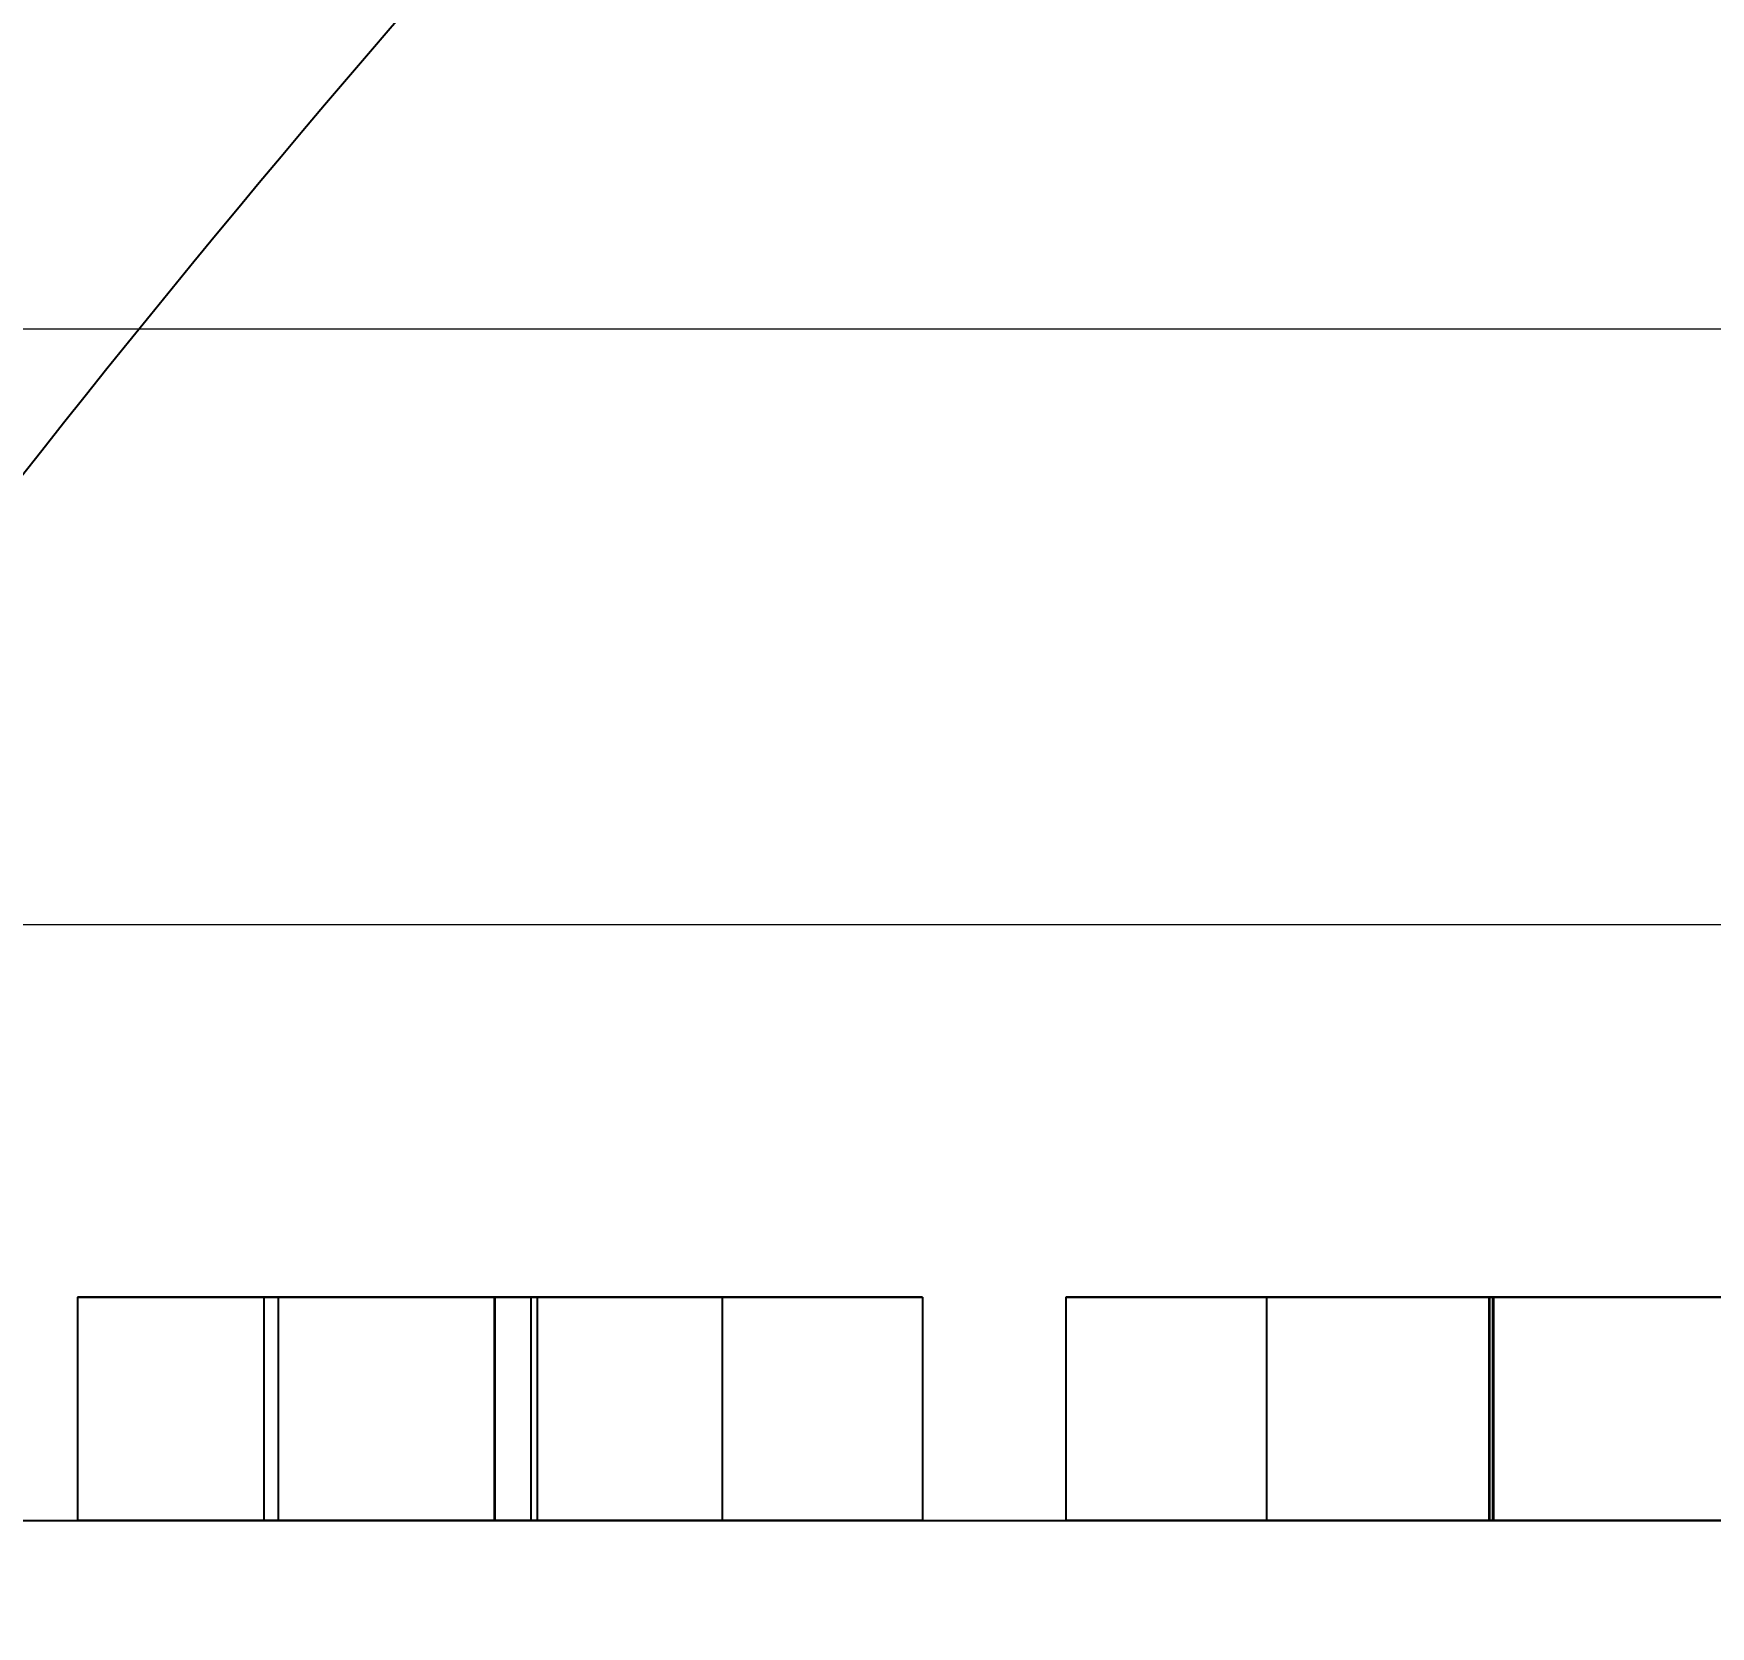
# Paper-space layout 'Sheet2' of a CAD drawing. Header units: inches. Extents: x 0 to 16.3, y 0 to 11.5.
# Drawn here: x 4.3121 to 4.4998, y 1.9587 to 2.137 of the extents above; entities that cross this region are included whole.
import ezdxf

# ---------------------------------------------------------------- set-up
doc = ezdxf.new("R2010")
doc.units = ezdxf.units.IN
doc.header["$MEASUREMENT"] = 0
doc.styles.add('SLDTEXTSTYLE0', font='TXT', dxfattribs={"width": 0.75})
doc.dimstyles.new('SLDDIMSTYLE5', dxfattribs={"dimtxt": 0.137795, "dimasz": 0.13, "dimexe": 0, "dimexo": 0.0625, "dimgap": 0.034449, "dimtad": 1, "dimlfac": 2, "dimrnd": 1e-09, "dimdsep": 46, "dimtxsty": 'SLDTEXTSTYLE0', "dimsah": 1, "dimcen": 0.09, "dimadec": 0, "dimazin": 2, "dimtfac": 1, "dimtmove": 0, "dimatfit": 0, "dimfxl": 1, "dimfrac": 2, "dimtolj": 1, "dimtzin": 12, "dimarcsym": 0})
doc.dimstyles.new('SLDDIMSTYLE6', dxfattribs={"dimtxt": 0.137795, "dimasz": 0.13, "dimexe": 0, "dimexo": 0.0625, "dimgap": 0.034449, "dimtad": 1, "dimlfac": 2, "dimrnd": 1e-09, "dimzin": 0, "dimdsep": 46, "dimtxsty": 'SLDTEXTSTYLE0', "dimsah": 1, "dimcen": 0.09, "dimadec": 0, "dimazin": 0, "dimtfac": 1, "dimtmove": 0, "dimatfit": 0, "dimfxl": 1, "dimfrac": 2, "dimtolj": 1, "dimtzin": 12, "dimarcsym": 0})

# ---------------------------------------------------------------- blocks, each defined once
blk = doc.blocks.new('_D_7')
at = {"color": 7, "linetype": 'Continuous', "lineweight": 0}
for p, q in [((2.73472, 2.10393), (2.73472, 2.49663)), ((4.71712, 2.10393), (2.69535, 2.10393)), ((2.73472, 2.10393), (2.73472, 2.03727)), ((4.71712, 2.03727), (2.69535, 2.03727)), ((2.73472, 2.03727), (2.73472, 1.78727))]:
    blk.add_line(p, q, dxfattribs=at)
at = {"color": 7, "linetype": 'Continuous', "lineweight": 18}
for points in [[(2.73472, 2.10393), (2.75472, 2.23393), (2.71472, 2.23393)], [(2.73472, 2.03727), (2.71472, 1.90727), (2.75472, 1.90727)]]:
    blk.add_solid(points, dxfattribs=at)
at = {"color": 7, "linetype": 'Continuous', "lineweight": 18, "insert": (2.55709, 2.14027), "char_height": 0.137795, "attachment_point": 1, "rotation": 90, "style": 'SLDTEXTSTYLE0'}
blk.add_mtext('0.13', dxfattribs=at)
blk = doc.blocks.new('_D_8')
at = {"color": 7, "linetype": 'Continuous', "lineweight": 0}
for p, q in [((2.97149, 2.03727), (2.97149, 2.28727)), ((4.74212, 2.03727), (2.93212, 2.03727)), ((2.97149, 2.03727), (2.97149, 1.9706)), ((4.74212, 1.9706), (2.93212, 1.9706)), ((2.97149, 1.9706), (2.97149, 1.48546))]:
    blk.add_line(p, q, dxfattribs=at)
at = {"color": 7, "linetype": 'Continuous', "lineweight": 18}
for points in [[(2.97149, 2.03727), (2.99149, 2.16727), (2.95149, 2.16727)], [(2.97149, 1.9706), (2.95149, 1.8406), (2.99149, 1.8406)]]:
    blk.add_solid(points, dxfattribs=at)
at = {"color": 7, "linetype": 'Continuous', "lineweight": 18, "insert": (2.79386, 1.48546), "char_height": 0.137795, "attachment_point": 1, "rotation": 90, "style": 'SLDTEXTSTYLE0'}
blk.add_mtext('0.13', dxfattribs=at)
blk = doc.blocks.new('_D_10')
at = {"color": 7, "linetype": 'Continuous', "lineweight": 0}
for p, q in [((4.78149, 1.93123), (4.78149, 1.58863)), ((4.88149, 1.93123), (4.88149, 1.58863)), ((4.78149, 1.628), (4.40982, 1.628)), ((4.78149, 1.628), (4.88149, 1.628)), ((4.88149, 1.628), (5.13149, 1.628))]:
    blk.add_line(p, q, dxfattribs=at)
at = {"color": 7, "linetype": 'Continuous', "lineweight": 18}
for points in [[(4.78149, 1.628), (4.65149, 1.648), (4.65149, 1.608)], [(4.88149, 1.628), (5.01149, 1.608), (5.01149, 1.648)]]:
    blk.add_solid(points, dxfattribs=at)
at = {"color": 7, "linetype": 'Continuous', "lineweight": 18, "insert": (4.40982, 1.80562), "char_height": 0.137795, "attachment_point": 1, "style": 'SLDTEXTSTYLE0'}
blk.add_mtext('0.20', dxfattribs=at)

psp = doc.layouts.new('Sheet2')

# ---------------------------------------------------------------- linework, layer by layer
at = {"color": 7, "linetype": 'Continuous', "lineweight": 25}
for p, q in [((4.317062, 1.995601), (4.339498, 1.995601)), ((4.317062, 1.995601), (4.317062, 1.970601)), ((4.317062, 1.995601), (4.317062, 1.970601)), ((4.339498, 1.995601), (4.317062, 1.995601)), ((4.337896, 1.995601), (4.337896, 1.970601)), ((4.339498, 1.995601), (4.339498, 1.970601)), ((4.339498, 1.995601), (4.339498, 1.970601)), ((4.339498, 1.995601), (4.339498, 1.970601)), ((4.339498, 1.995601), (4.339498, 1.970601)), ((4.363662, 1.995601), (4.363662, 1.970601)), ((4.363762, 1.995601), (4.363762, 1.970601)), ((4.367793, 1.995601), (4.367793, 1.970601)), ((4.36847, 1.995601), (4.36847, 1.970601)), ((4.389178, 1.995601), (4.389178, 1.970601)), ((4.411614, 1.995601), (4.411614, 1.970601)), ((4.427639, 1.995601), (4.427639, 1.970601)), ((4.450075, 1.995601), (4.450075, 1.970601)), ((4.474965, 1.995601), (4.474965, 1.970601)), ((4.47504, 1.995601), (4.47504, 1.970601)), ((4.475366, 1.995601), (4.475366, 1.970601)), ((4.475466, 1.995601), (4.475466, 1.970601)), ((3.216506, 1.970601), (6.446465, 1.970601)), ((4.226615, 1.970601), (4.781485, 1.970601)), ((4.317062, 1.970601), (4.339498, 1.970601)), ((4.339498, 1.970601), (4.317062, 1.970601))]:
    psp.add_line(p, q, dxfattribs=at)
psp.add_ellipse((4.831485, -3.617959), major_axis=(0, 6.027262), ratio=0.2679492, start_param=0.2823754, end_param=0.3838927, dxfattribs=at)
for points, knots in [([(4.363662, 1.995601), (4.362751, 1.995601), (4.360966, 1.995601), (4.358347, 1.995601), (4.355851, 1.995601), (4.353489, 1.995601), (4.351224, 1.995601), (4.349077, 1.995601), (4.347071, 1.995601), (4.345196, 1.995601), (4.343478, 1.995601), (4.341993, 1.995601), (4.340699, 1.995601), (4.339682, 1.995601), (4.338874, 1.995601), (4.338294, 1.995601), (4.337978, 1.995601), (4.337924, 1.995601), (4.337896, 1.995601)], [0, 0, 0, 0, 0.0656255, 0.1286617, 0.1897897, 0.2497074, 0.3091889, 0.3684998, 0.4286435, 0.489937, 0.552121, 0.612878, 0.6740504, 0.7357292, 0.7983046, 0.8629528, 0.9301686, 1, 1, 1, 1]), ([(4.337896, 1.995601), (4.337923, 1.995601), (4.337977, 1.995601), (4.338295, 1.995601), (4.338879, 1.995601), (4.33967, 1.995601), (4.340706, 1.995601), (4.342001, 1.995601), (4.34347, 1.995601), (4.345207, 1.995601), (4.347072, 1.995601), (4.349107, 1.995601), (4.351249, 1.995601), (4.353511, 1.995601), (4.355913, 1.995601), (4.358413, 1.995601), (4.36105, 1.995601), (4.362843, 1.995601), (4.363762, 1.995601)], [0, 0, 0, 0, 0.0691632, 0.1350958, 0.1990629, 0.2615484, 0.3220443, 0.3826464, 0.4433848, 0.5051547, 0.5665159, 0.6272543, 0.6870263, 0.7469701, 0.8075389, 0.8697326, 0.9332588, 1, 1, 1, 1]), ([(4.339498, 1.995601), (4.34061, 1.995601), (4.342767, 1.995601), (4.346167, 1.995601), (4.349577, 1.995601), (4.353013, 1.995601), (4.356528, 1.995601), (4.360147, 1.995601), (4.363923, 1.995601), (4.36649, 1.995601), (4.367793, 1.995601)], [0, 0, 0, 0, 0.1411496, 0.2739435, 0.3999872, 0.519719, 0.6361762, 0.7543711, 0.8752566, 1, 1, 1, 1]), ([(4.36847, 1.995601), (4.367107, 1.995601), (4.36441, 1.995601), (4.360447, 1.995601), (4.356603, 1.995601), (4.352899, 1.995601), (4.349306, 1.995601), (4.345884, 1.995601), (4.34256, 1.995601), (4.340531, 1.995601), (4.339498, 1.995601)], [0, 0, 0, 0, 0.1271265, 0.2515375, 0.3734341, 0.4956665, 0.6176802, 0.7420912, 0.8686409, 1, 1, 1, 1]), ([(4.389178, 1.995601), (4.38915, 1.995601), (4.389094, 1.995601), (4.388778, 1.995601), (4.388203, 1.995601), (4.387363, 1.995601), (4.386338, 1.995601), (4.38509, 1.995601), (4.383557, 1.995601), (4.381856, 1.995601), (4.379953, 1.995601), (4.377952, 1.995601), (4.375826, 1.995601), (4.373597, 1.995601), (4.371273, 1.995601), (4.368825, 1.995601), (4.366277, 1.995601), (4.36454, 1.995601), (4.363662, 1.995601)], [0, 0, 0, 0, 0.068696, 0.1353647, 0.1994609, 0.2622636, 0.3239911, 0.3854611, 0.4471707, 0.5104182, 0.5731709, 0.6342708, 0.6939536, 0.753723, 0.8130836, 0.8736285, 0.9361575, 1, 1, 1, 1]), ([(4.363762, 1.995601), (4.364656, 1.995601), (4.366408, 1.995601), (4.368985, 1.995601), (4.371448, 1.995601), (4.373779, 1.995601), (4.376013, 1.995601), (4.378116, 1.995601), (4.380105, 1.995601), (4.38197, 1.995601), (4.383669, 1.995601), (4.385134, 1.995601), (4.386379, 1.995601), (4.387433, 1.995601), (4.388186, 1.995601), (4.388783, 1.995601), (4.389093, 1.995601), (4.389149, 1.995601), (4.389178, 1.995601)], [0, 0, 0, 0, 0.065523, 0.1284208, 0.1899959, 0.250359, 0.309744, 0.3698555, 0.430537, 0.4928761, 0.5552572, 0.6161971, 0.6775775, 0.7386308, 0.8009219, 0.8648815, 0.9314217, 1, 1, 1, 1]), ([(4.367793, 1.995601), (4.369257, 1.995601), (4.372148, 1.995601), (4.376392, 1.995601), (4.380489, 1.995601), (4.384437, 1.995601), (4.388228, 1.995601), (4.391892, 1.995601), (4.395366, 1.995601), (4.398678, 1.995601), (4.401711, 1.995601), (4.404362, 1.995601), (4.406597, 1.995601), (4.408428, 1.995601), (4.409868, 1.995601), (4.410895, 1.995601), (4.411501, 1.995601), (4.411576, 1.995601), (4.411614, 1.995601)], [0, 0, 0, 0, 0.0612798, 0.1210923, 0.1796342, 0.2383035, 0.2974371, 0.3575068, 0.4195132, 0.4836, 0.548295, 0.6114869, 0.6743126, 0.7371072, 0.8001595, 0.8647371, 0.9313812, 1, 1, 1, 1]), ([(4.411614, 1.995601), (4.411574, 1.995601), (4.411495, 1.995601), (4.410923, 1.995601), (4.409915, 1.995601), (4.408541, 1.995601), (4.406773, 1.995601), (4.404621, 1.995601), (4.402053, 1.995601), (4.399095, 1.995601), (4.395901, 1.995601), (4.392483, 1.995601), (4.388897, 1.995601), (4.385136, 1.995601), (4.381203, 1.995601), (4.377113, 1.995601), (4.372847, 1.995601), (4.369941, 1.995601), (4.36847, 1.995601)], [0, 0, 0, 0, 0.0710176, 0.139309, 0.2054736, 0.2695984, 0.3322532, 0.39483, 0.4573755, 0.5205818, 0.583374, 0.6440824, 0.7030395, 0.761664, 0.8198439, 0.8783464, 0.9384123, 1, 1, 1, 1]), ([(4.427639, 1.995601), (4.427658, 1.995601), (4.427697, 1.995601), (4.428005, 1.995601), (4.428514, 1.995601), (4.429174, 1.995601), (4.430092, 1.995601), (4.431164, 1.995601), (4.43248, 1.995601), (4.433935, 1.995601), (4.4356, 1.995601), (4.437385, 1.995601), (4.439363, 1.995601), (4.441426, 1.995601), (4.443671, 1.995601), (4.446062, 1.995601), (4.448579, 1.995601), (4.45124, 1.995601), (4.454011, 1.995601), (4.456844, 1.995601), (4.459757, 1.995601), (4.462744, 1.995601), (4.465806, 1.995601), (4.468936, 1.995601), (4.472129, 1.995601), (4.47428, 1.995601), (4.475366, 1.995601)], [0, 0, 0, 0, 0.04216776, 0.08383907, 0.12519233, 0.16633537, 0.20760196, 0.24867014, 0.2905824, 0.33292625, 0.37497843, 0.41674092, 0.45785676, 0.49880899, 0.53951596, 0.58042036, 0.62191003, 0.66350205, 0.70539429, 0.74686373, 0.78824539, 0.82973641, 0.87153238, 0.91382467, 0.95649491, 1, 1, 1, 1]), ([(4.475466, 1.995601), (4.474405, 1.995601), (4.472304, 1.995601), (4.469176, 1.995601), (4.466102, 1.995601), (4.463064, 1.995601), (4.460093, 1.995601), (4.457171, 1.995601), (4.454272, 1.995601), (4.451469, 1.995601), (4.448741, 1.995601), (4.446154, 1.995601), (4.443731, 1.995601), (4.441426, 1.995601), (4.439347, 1.995601), (4.43736, 1.995601), (4.435574, 1.995601), (4.43392, 1.995601), (4.432447, 1.995601), (4.431169, 1.995601), (4.430059, 1.995601), (4.42919, 1.995601), (4.42847, 1.995601), (4.428016, 1.995601), (4.427694, 1.995601), (4.427657, 1.995601), (4.427639, 1.995601)], [0, 0, 0, 0, 0.0425985, 0.0843643, 0.1261423, 0.1677058, 0.209066, 0.2509729, 0.2931485, 0.3360415, 0.3787612, 0.4208927, 0.4626222, 0.5039144, 0.5451876, 0.5861381, 0.6277219, 0.6695845, 0.7114324, 0.7526905, 0.7939705, 0.8345917, 0.8755766, 0.9166395, 0.9580717, 1, 1, 1, 1]), ([(4.47504, 1.995601), (4.474162, 1.995601), (4.472442, 1.995601), (4.469918, 1.995601), (4.46751, 1.995601), (4.465206, 1.995601), (4.463025, 1.995601), (4.460959, 1.995601), (4.458989, 1.995601), (4.457182, 1.995601), (4.455508, 1.995601), (4.454041, 1.995601), (4.452815, 1.995601), (4.451809, 1.995601), (4.451028, 1.995601), (4.450489, 1.995601), (4.450116, 1.995601), (4.450089, 1.995601), (4.450075, 1.995601)], [0, 0, 0, 0, 0.064469, 0.1263967, 0.1869392, 0.2460992, 0.3053481, 0.3645717, 0.4249244, 0.4869522, 0.5495505, 0.6111493, 0.6729219, 0.7350103, 0.7980486, 0.8626429, 0.9300413, 1, 1, 1, 1]), ([(4.450075, 1.995601), (4.450092, 1.995601), (4.450124, 1.995601), (4.450457, 1.995601), (4.451, 1.995601), (4.451789, 1.995601), (4.452763, 1.995601), (4.453966, 1.995601), (4.45541, 1.995601), (4.457047, 1.995601), (4.458857, 1.995601), (4.460778, 1.995601), (4.462852, 1.995601), (4.465042, 1.995601), (4.467353, 1.995601), (4.469781, 1.995601), (4.472336, 1.995601), (4.474079, 1.995601), (4.474965, 1.995601)], [0, 0, 0, 0, 0.0702434, 0.1378403, 0.2026975, 0.2654055, 0.3269384, 0.3881253, 0.4491166, 0.5111008, 0.5720859, 0.6321973, 0.691339, 0.7505639, 0.8105458, 0.8713348, 0.9346536, 1, 1, 1, 1]), ([(4.474965, 1.995601), (4.475834, 1.995601), (4.477544, 1.995601), (4.480061, 1.995601), (4.482441, 1.995601), (4.484733, 1.995601), (4.486895, 1.995601), (4.488986, 1.995601), (4.490899, 1.995601), (4.492724, 1.995601), (4.494382, 1.995601), (4.495794, 1.995601), (4.497056, 1.995601), (4.498012, 1.995601), (4.498804, 1.995601), (4.49934, 1.995601), (4.499713, 1.995601), (4.499741, 1.995601), (4.499755, 1.995601)], [0, 0, 0, 0, 0.0644156, 0.1268029, 0.1874227, 0.2465175, 0.3062853, 0.3657031, 0.4264774, 0.4886218, 0.5508955, 0.6126785, 0.673914, 0.7357342, 0.798735, 0.8632901, 0.9306652, 1, 1, 1, 1]), ([(4.499755, 1.995601), (4.499738, 1.995601), (4.499706, 1.995601), (4.499374, 1.995601), (4.498825, 1.995601), (4.498046, 1.995601), (4.497067, 1.995601), (4.495865, 1.995601), (4.494428, 1.995601), (4.492799, 1.995601), (4.491015, 1.995601), (4.48906, 1.995601), (4.487017, 1.995601), (4.484837, 1.995601), (4.482553, 1.995601), (4.480157, 1.995601), (4.477636, 1.995601), (4.475917, 1.995601), (4.47504, 1.995601)], [0, 0, 0, 0, 0.0713582, 0.1394558, 0.204809, 0.2685875, 0.330587, 0.3922135, 0.4536095, 0.5150917, 0.5764016, 0.6360395, 0.6954074, 0.7539806, 0.8132848, 0.8733773, 0.9353738, 1, 1, 1, 1]), ([(4.475366, 1.995601), (4.476953, 1.995601), (4.480083, 1.995601), (4.484692, 1.995601), (4.48912, 1.995601), (4.493373, 1.995601), (4.497459, 1.995601), (4.50134, 1.995601), (4.505055, 1.995601), (4.50854, 1.995601), (4.511734, 1.995601), (4.514523, 1.995601), (4.516892, 1.995601), (4.518837, 1.995601), (4.520339, 1.995601), (4.521423, 1.995601), (4.522053, 1.995601), (4.522144, 1.995601), (4.522191, 1.995601)], [0, 0, 0, 0, 0.0643749, 0.126884, 0.1882007, 0.2488941, 0.3095988, 0.3711253, 0.4334655, 0.4981431, 0.5625928, 0.6254745, 0.6871145, 0.748125, 0.8094567, 0.8714311, 0.9346109, 1, 1, 1, 1]), ([(4.506691, 1.995601), (4.505558, 1.995601), (4.503322, 1.995601), (4.49969, 1.995601), (4.495971, 1.995601), (4.492121, 1.995601), (4.488129, 1.995601), (4.484016, 1.995601), (4.479781, 1.995601), (4.476912, 1.995601), (4.475466, 1.995601)], [0, 0, 0, 0, 0.1310144, 0.2584644, 0.3825798, 0.5049906, 0.6272275, 0.7492967, 0.8736904, 1, 1, 1, 1]), ([(4.363662, 1.970601), (4.362751, 1.970601), (4.360966, 1.970601), (4.358347, 1.970601), (4.355851, 1.970601), (4.353489, 1.970601), (4.351224, 1.970601), (4.349077, 1.970601), (4.347071, 1.970601), (4.345196, 1.970601), (4.343478, 1.970601), (4.341993, 1.970601), (4.340699, 1.970601), (4.339682, 1.970601), (4.338874, 1.970601), (4.338294, 1.970601), (4.337978, 1.970601), (4.337924, 1.970601), (4.337896, 1.970601)], [0, 0, 0, 0, 0.0656255, 0.1286617, 0.1897897, 0.2497074, 0.3091889, 0.3684998, 0.4286435, 0.489937, 0.552121, 0.612878, 0.6740504, 0.7357292, 0.7983046, 0.8629528, 0.9301686, 1, 1, 1, 1]), ([(4.337896, 1.970601), (4.337923, 1.970601), (4.337977, 1.970601), (4.338295, 1.970601), (4.338879, 1.970601), (4.33967, 1.970601), (4.340706, 1.970601), (4.342001, 1.970601), (4.34347, 1.970601), (4.345207, 1.970601), (4.347072, 1.970601), (4.349107, 1.970601), (4.351249, 1.970601), (4.353511, 1.970601), (4.355913, 1.970601), (4.358413, 1.970601), (4.36105, 1.970601), (4.362843, 1.970601), (4.363762, 1.970601)], [0, 0, 0, 0, 0.0691632, 0.1350958, 0.1990629, 0.2615484, 0.3220443, 0.3826464, 0.4433848, 0.5051547, 0.5665159, 0.6272543, 0.6870263, 0.7469701, 0.8075389, 0.8697326, 0.9332588, 1, 1, 1, 1]), ([(4.339498, 1.970601), (4.34061, 1.970601), (4.342767, 1.970601), (4.346167, 1.970601), (4.349577, 1.970601), (4.353013, 1.970601), (4.356528, 1.970601), (4.360147, 1.970601), (4.363923, 1.970601), (4.36649, 1.970601), (4.367793, 1.970601)], [0, 0, 0, 0, 0.1411496, 0.2739435, 0.3999872, 0.519719, 0.6361762, 0.7543711, 0.8752566, 1, 1, 1, 1]), ([(4.36847, 1.970601), (4.367107, 1.970601), (4.36441, 1.970601), (4.360447, 1.970601), (4.356603, 1.970601), (4.352899, 1.970601), (4.349306, 1.970601), (4.345884, 1.970601), (4.34256, 1.970601), (4.340531, 1.970601), (4.339498, 1.970601)], [0, 0, 0, 0, 0.1271265, 0.2515375, 0.3734341, 0.4956665, 0.6176802, 0.7420912, 0.8686409, 1, 1, 1, 1]), ([(4.389178, 1.970601), (4.38915, 1.970601), (4.389094, 1.970601), (4.388778, 1.970601), (4.388203, 1.970601), (4.387363, 1.970601), (4.386338, 1.970601), (4.38509, 1.970601), (4.383557, 1.970601), (4.381856, 1.970601), (4.379953, 1.970601), (4.377952, 1.970601), (4.375826, 1.970601), (4.373597, 1.970601), (4.371273, 1.970601), (4.368825, 1.970601), (4.366277, 1.970601), (4.36454, 1.970601), (4.363662, 1.970601)], [0, 0, 0, 0, 0.068696, 0.1353647, 0.1994609, 0.2622636, 0.3239911, 0.3854611, 0.4471707, 0.5104182, 0.5731709, 0.6342708, 0.6939536, 0.753723, 0.8130836, 0.8736285, 0.9361575, 1, 1, 1, 1]), ([(4.363762, 1.970601), (4.364656, 1.970601), (4.366408, 1.970601), (4.368985, 1.970601), (4.371448, 1.970601), (4.373779, 1.970601), (4.376013, 1.970601), (4.378116, 1.970601), (4.380105, 1.970601), (4.38197, 1.970601), (4.383669, 1.970601), (4.385134, 1.970601), (4.386379, 1.970601), (4.387433, 1.970601), (4.388186, 1.970601), (4.388783, 1.970601), (4.389093, 1.970601), (4.389149, 1.970601), (4.389178, 1.970601)], [0, 0, 0, 0, 0.065523, 0.1284208, 0.1899959, 0.250359, 0.309744, 0.3698555, 0.430537, 0.4928761, 0.5552572, 0.6161971, 0.6775775, 0.7386308, 0.8009219, 0.8648815, 0.9314217, 1, 1, 1, 1]), ([(4.367793, 1.970601), (4.369257, 1.970601), (4.372148, 1.970601), (4.376392, 1.970601), (4.380489, 1.970601), (4.384437, 1.970601), (4.388228, 1.970601), (4.391892, 1.970601), (4.395366, 1.970601), (4.398678, 1.970601), (4.401711, 1.970601), (4.404362, 1.970601), (4.406597, 1.970601), (4.408428, 1.970601), (4.409868, 1.970601), (4.410895, 1.970601), (4.411501, 1.970601), (4.411576, 1.970601), (4.411614, 1.970601)], [0, 0, 0, 0, 0.0612798, 0.1210923, 0.1796342, 0.2383035, 0.2974371, 0.3575068, 0.4195132, 0.4836, 0.548295, 0.6114869, 0.6743126, 0.7371072, 0.8001595, 0.8647371, 0.9313812, 1, 1, 1, 1]), ([(4.411614, 1.970601), (4.411574, 1.970601), (4.411495, 1.970601), (4.410923, 1.970601), (4.409915, 1.970601), (4.408541, 1.970601), (4.406773, 1.970601), (4.404621, 1.970601), (4.402053, 1.970601), (4.399095, 1.970601), (4.395901, 1.970601), (4.392483, 1.970601), (4.388897, 1.970601), (4.385136, 1.970601), (4.381203, 1.970601), (4.377113, 1.970601), (4.372847, 1.970601), (4.369941, 1.970601), (4.36847, 1.970601)], [0, 0, 0, 0, 0.0710176, 0.139309, 0.2054736, 0.2695984, 0.3322532, 0.39483, 0.4573755, 0.5205818, 0.583374, 0.6440824, 0.7030395, 0.761664, 0.8198439, 0.8783464, 0.9384123, 1, 1, 1, 1]), ([(4.427639, 1.970601), (4.427658, 1.970601), (4.427697, 1.970601), (4.428005, 1.970601), (4.428514, 1.970601), (4.429174, 1.970601), (4.430092, 1.970601), (4.431164, 1.970601), (4.43248, 1.970601), (4.433935, 1.970601), (4.4356, 1.970601), (4.437385, 1.970601), (4.439363, 1.970601), (4.441426, 1.970601), (4.443671, 1.970601), (4.446062, 1.970601), (4.448579, 1.970601), (4.45124, 1.970601), (4.454011, 1.970601), (4.456844, 1.970601), (4.459757, 1.970601), (4.462744, 1.970601), (4.465806, 1.970601), (4.468936, 1.970601), (4.472129, 1.970601), (4.47428, 1.970601), (4.475366, 1.970601)], [0, 0, 0, 0, 0.04216776, 0.08383907, 0.12519233, 0.16633537, 0.20760196, 0.24867014, 0.2905824, 0.33292625, 0.37497843, 0.41674092, 0.45785676, 0.49880899, 0.53951596, 0.58042036, 0.62191003, 0.66350205, 0.70539429, 0.74686373, 0.78824539, 0.82973641, 0.87153238, 0.91382467, 0.95649491, 1, 1, 1, 1]), ([(4.475466, 1.970601), (4.474405, 1.970601), (4.472304, 1.970601), (4.469176, 1.970601), (4.466102, 1.970601), (4.463064, 1.970601), (4.460093, 1.970601), (4.457171, 1.970601), (4.454272, 1.970601), (4.451469, 1.970601), (4.448741, 1.970601), (4.446154, 1.970601), (4.443731, 1.970601), (4.441426, 1.970601), (4.439347, 1.970601), (4.43736, 1.970601), (4.435574, 1.970601), (4.43392, 1.970601), (4.432447, 1.970601), (4.431169, 1.970601), (4.430059, 1.970601), (4.42919, 1.970601), (4.42847, 1.970601), (4.428016, 1.970601), (4.427694, 1.970601), (4.427657, 1.970601), (4.427639, 1.970601)], [0, 0, 0, 0, 0.0425985, 0.0843643, 0.1261423, 0.1677058, 0.209066, 0.2509729, 0.2931485, 0.3360415, 0.3787612, 0.4208927, 0.4626222, 0.5039144, 0.5451876, 0.5861381, 0.6277219, 0.6695845, 0.7114324, 0.7526905, 0.7939705, 0.8345917, 0.8755766, 0.9166395, 0.9580717, 1, 1, 1, 1]), ([(4.47504, 1.970601), (4.474162, 1.970601), (4.472442, 1.970601), (4.469918, 1.970601), (4.46751, 1.970601), (4.465206, 1.970601), (4.463025, 1.970601), (4.460959, 1.970601), (4.458989, 1.970601), (4.457182, 1.970601), (4.455508, 1.970601), (4.454041, 1.970601), (4.452815, 1.970601), (4.451809, 1.970601), (4.451028, 1.970601), (4.450489, 1.970601), (4.450116, 1.970601), (4.450089, 1.970601), (4.450075, 1.970601)], [0, 0, 0, 0, 0.064469, 0.1263967, 0.1869392, 0.2460992, 0.3053481, 0.3645717, 0.4249244, 0.4869522, 0.5495505, 0.6111493, 0.6729219, 0.7350103, 0.7980486, 0.8626429, 0.9300413, 1, 1, 1, 1]), ([(4.450075, 1.970601), (4.450092, 1.970601), (4.450124, 1.970601), (4.450457, 1.970601), (4.451, 1.970601), (4.451789, 1.970601), (4.452763, 1.970601), (4.453966, 1.970601), (4.45541, 1.970601), (4.457047, 1.970601), (4.458857, 1.970601), (4.460778, 1.970601), (4.462852, 1.970601), (4.465042, 1.970601), (4.467353, 1.970601), (4.469781, 1.970601), (4.472336, 1.970601), (4.474079, 1.970601), (4.474965, 1.970601)], [0, 0, 0, 0, 0.0702434, 0.1378403, 0.2026975, 0.2654055, 0.3269384, 0.3881253, 0.4491166, 0.5111008, 0.5720859, 0.6321973, 0.691339, 0.7505639, 0.8105458, 0.8713348, 0.9346536, 1, 1, 1, 1]), ([(4.474965, 1.970601), (4.475834, 1.970601), (4.477544, 1.970601), (4.480061, 1.970601), (4.482441, 1.970601), (4.484733, 1.970601), (4.486895, 1.970601), (4.488986, 1.970601), (4.490899, 1.970601), (4.492724, 1.970601), (4.494382, 1.970601), (4.495794, 1.970601), (4.497056, 1.970601), (4.498012, 1.970601), (4.498804, 1.970601), (4.49934, 1.970601), (4.499713, 1.970601), (4.499741, 1.970601), (4.499755, 1.970601)], [0, 0, 0, 0, 0.0644156, 0.1268029, 0.1874227, 0.2465175, 0.3062853, 0.3657031, 0.4264774, 0.4886218, 0.5508955, 0.6126785, 0.673914, 0.7357342, 0.798735, 0.8632901, 0.9306652, 1, 1, 1, 1]), ([(4.499755, 1.970601), (4.499738, 1.970601), (4.499706, 1.970601), (4.499374, 1.970601), (4.498825, 1.970601), (4.498046, 1.970601), (4.497067, 1.970601), (4.495865, 1.970601), (4.494428, 1.970601), (4.492799, 1.970601), (4.491015, 1.970601), (4.48906, 1.970601), (4.487017, 1.970601), (4.484837, 1.970601), (4.482553, 1.970601), (4.480157, 1.970601), (4.477636, 1.970601), (4.475917, 1.970601), (4.47504, 1.970601)], [0, 0, 0, 0, 0.0713582, 0.1394558, 0.204809, 0.2685875, 0.330587, 0.3922135, 0.4536095, 0.5150917, 0.5764016, 0.6360395, 0.6954074, 0.7539806, 0.8132848, 0.8733773, 0.9353738, 1, 1, 1, 1]), ([(4.475366, 1.970601), (4.476953, 1.970601), (4.480083, 1.970601), (4.484692, 1.970601), (4.48912, 1.970601), (4.493373, 1.970601), (4.497459, 1.970601), (4.50134, 1.970601), (4.505055, 1.970601), (4.50854, 1.970601), (4.511734, 1.970601), (4.514523, 1.970601), (4.516892, 1.970601), (4.518837, 1.970601), (4.520339, 1.970601), (4.521423, 1.970601), (4.522053, 1.970601), (4.522144, 1.970601), (4.522191, 1.970601)], [0, 0, 0, 0, 0.0643749, 0.126884, 0.1882007, 0.2488941, 0.3095988, 0.3711253, 0.4334655, 0.4981431, 0.5625928, 0.6254745, 0.6871145, 0.748125, 0.8094567, 0.8714311, 0.9346109, 1, 1, 1, 1]), ([(4.506691, 1.970601), (4.505558, 1.970601), (4.503322, 1.970601), (4.49969, 1.970601), (4.495971, 1.970601), (4.492121, 1.970601), (4.488129, 1.970601), (4.484016, 1.970601), (4.479781, 1.970601), (4.476912, 1.970601), (4.475466, 1.970601)], [0, 0, 0, 0, 0.1310144, 0.2584644, 0.3825798, 0.5049906, 0.6272275, 0.7492967, 0.8736904, 1, 1, 1, 1])]:
    psp.add_open_spline(points, degree=3, knots=knots, dxfattribs=at)

# ---------------------------------------------------------------- dimensions: what is measured, and where the dimension line sits
at = {"color": 7, "linetype": 'Continuous', "lineweight": 18}
for base, p1, p2, picture, middle in [((2.73472, 2.037268), (4.756485, 2.103934), (4.756485, 2.037268), '_D_7', (2.73472, 2.31845)), ((2.971488, 1.970601), (4.781485, 2.037268), (4.781485, 1.970601), '_D_8', (2.971488, 1.663637))]:
    dim = psp.add_linear_dim(base=base, p1=p1, p2=p2, angle=90, dimstyle='SLDDIMSTYLE5', dxfattribs=at)
    dim.commit()
    dim.dimension.update_dxf_attribs({"geometry": picture, "text_midpoint": middle, "dimtype": 160})
dim = psp.add_linear_dim(base=(4.881485, 1.627998), p1=(4.781485, 1.970601), p2=(4.881485, 1.970601), dimstyle='SLDDIMSTYLE6', dxfattribs=at)
dim.commit()
dim.dimension.update_dxf_attribs({"geometry": '_D_10', "text_midpoint": (4.588001, 1.627998), "dimtype": 160})

doc.saveas('drawing.dxf')
